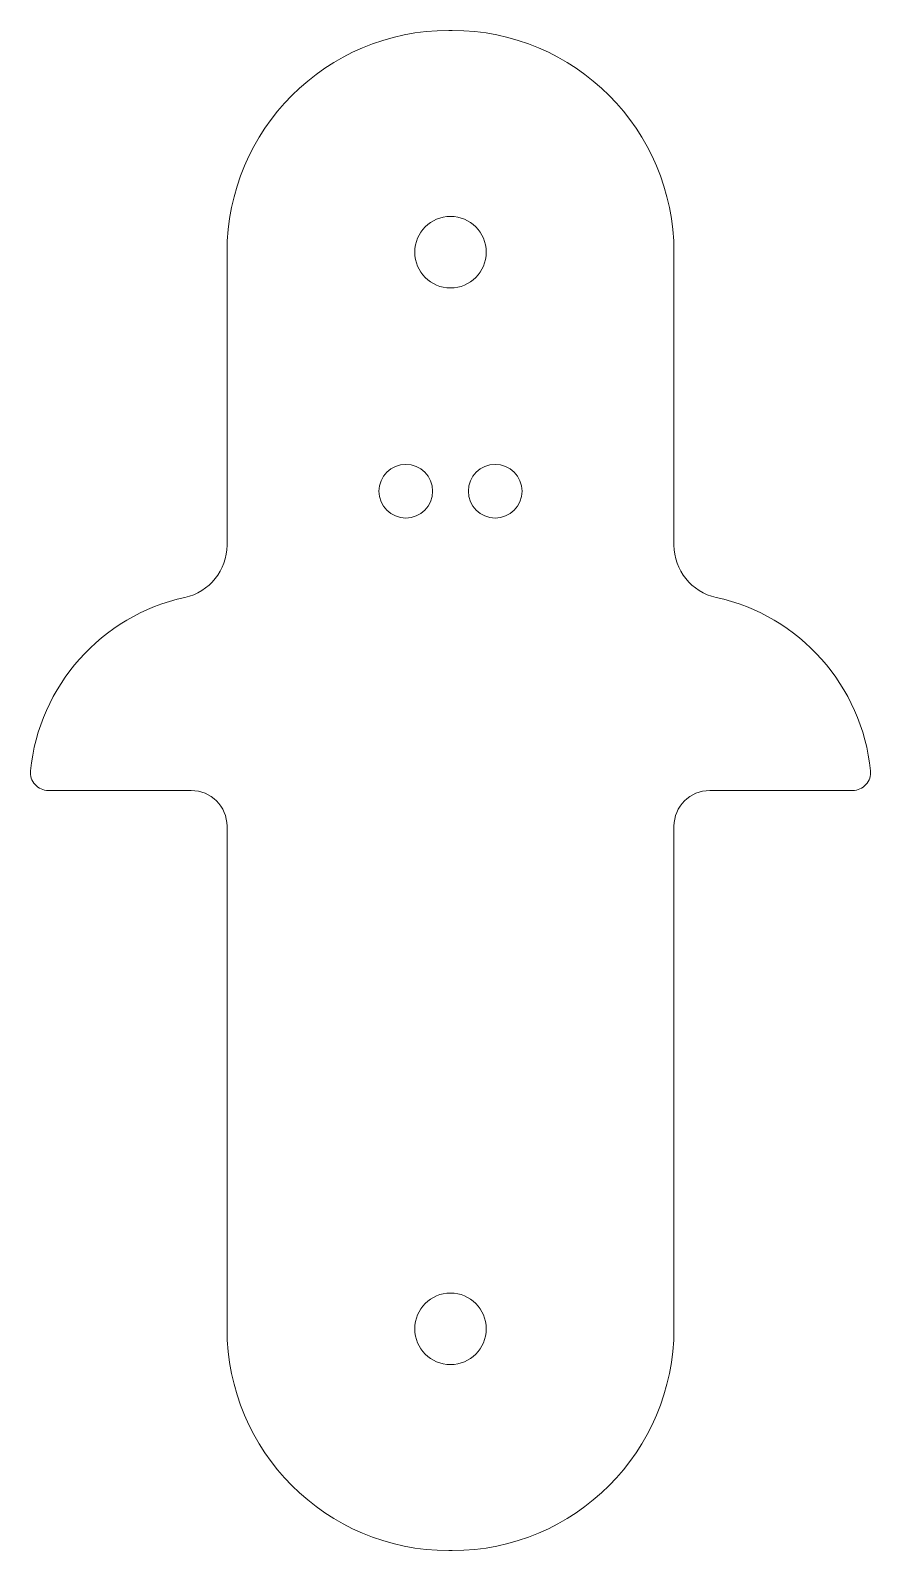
# Model space of a CAD drawing. Header units: millimetres. Extents: x -11 to 36, y -85 to 0.
import ezdxf

# ---------------------------------------------------------------- set-up
doc = ezdxf.new("R2010")
doc.units = ezdxf.units.MM

msp = doc.modelspace()

# ---------------------------------------------------------------- linework, layer by layer
at = {"color": 7, "linetype": 'Continuous', "lineweight": 15}
for p, q in [((12.4, 0), (12.6, 0)), ((0, -28.774), (0, -12.4)), ((25, -12.4), (25, -28.774)), ((-2, -42.5), (-10, -42.5)), ((35, -42.5), (27, -42.5)), ((0, -72.6), (0, -44.5)), ((25, -44.5), (25, -72.6)), ((12.6, -85), (12.4, -85))]:
    msp.add_line(p, q, dxfattribs=at)
for centre, radius in [((12.5, -12.4), 2), ((10, -25.767), 1.5), ((15, -25.767), 1.5), ((12.5, -72.6), 2)]:
    msp.add_circle(centre, radius, dxfattribs=at)
for centre, radius, start, end in [((12.4, -12.4), 12.4, 90, 180), ((12.6, -12.4), 12.4, 0, 90), ((-3, -28.774), 3, 282.32901, 0), ((28, -28.774), 3, 180, 257.67099), ((0, -42.5), 11.05, 102.32901, 174.28941), ((25, -42.5), 11.05, 5.71059, 77.67099), ((-10, -41.5), 1, 174.28941, 270), ((35, -41.5), 1, 270, 5.71059), ((-2, -44.5), 2, 0, 90), ((27, -44.5), 2, 90, 180), ((12.4, -72.6), 12.4, 180, 270), ((12.6, -72.6), 12.4, 270, 0)]:
    msp.add_arc(centre, radius, start, end, dxfattribs=at)

doc.saveas('drawing.dxf')
